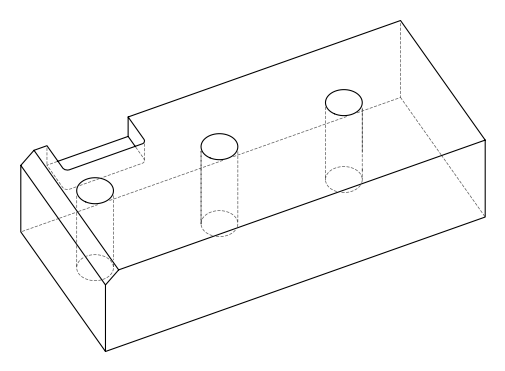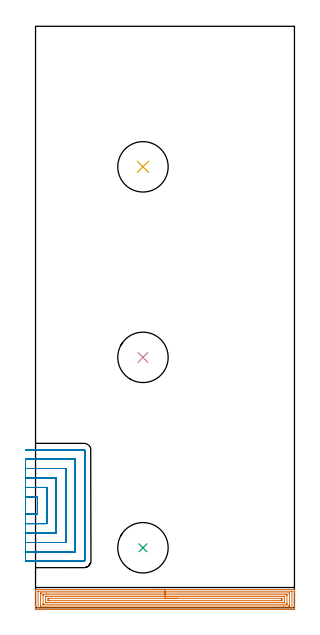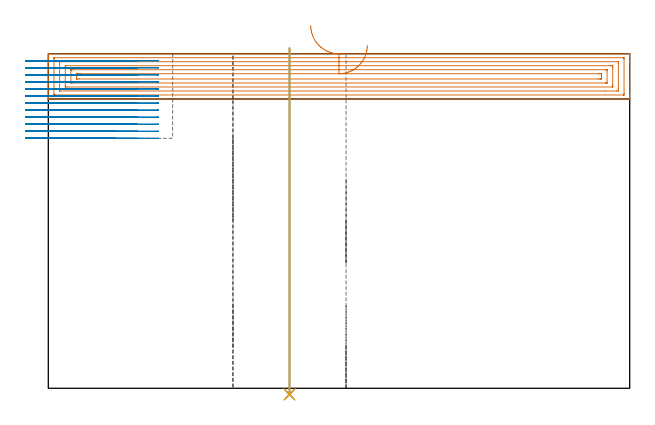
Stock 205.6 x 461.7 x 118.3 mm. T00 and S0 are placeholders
(PLAN: 5 operations, 2 tool changes, 40.3 min)
(1 AREA_MILL | FG_CHAMFER_SURFACE | UGT0205_001 | 10.16 min | 26316 mm3)
(2 MILL_SLOT | SLOT_PARTIAL_RECTANGULAR | NXT0201_013 | Follow Part, ap 2.5, ae 75% | 28.71 min | 129447 mm3)
(3 INDEXABLE_INSERT_DRILL_THROUGH_HOLE_FROM_SOLID | STEP1HOLE | NXT0302_035 | 0.49 min | 148569 mm3)
(4 INDEXABLE_INSERT_DRILL_THROUGH_HOLE_FROM_SOLID_1 | STEP1HOLE_1 | NXT0302_035 | 0.49 min | 148592 mm3)
(5 INDEXABLE_INSERT_DRILL_THROUGH_HOLE_FROM_SOLID_2 | STEP1HOLE_2 | NXT0302_035 | 0.49 min | 148555 mm3)
(TOOL UGT0205_001 | Chamfer Mill 20 x 3 x 45 deg. | D20 FL50 Z2)
(TOOL NXT0201_013 | ENDMILL 10mm | D10 FL30 Z4)
(TOOL NXT0302_035 | Index. Insert Drill 40mm [880-D4000L40-05] | D40 PA176 FL200 Z2)
(OP 1 AREA_MILL)
G17 G21 G94 G90
T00 M6
G54
G17 G0 G90 X92.8 Y14.5 S1061 M3
G43 Z128.3 H0
G94 G1 X92.838 Z127.428 F250.
X92.952 Z126.564
X93.141 Z125.712
X93.403 Z124.88
X93.737 Z124.074
X94.14 Z123.3
X94.608 Z122.564
X95.14 Z121.872
X95.729 Z121.229
X96.372 Z120.64
X97.064 Z120.108
X97.8 Z119.64
X98.574 Z119.237
X99.38 Z118.903
X100.212 Z118.641
X101.064 Z118.452
X101.928 Z118.338
X102.8 Z118.3
X205.44
X205.591 Y14.497 Z118.288
X205.593 Y14.485 Z118.276
X205.6 Y14.151 Z117.95
Y13.764 Z117.563
Y13.13 Z116.925
Y11.928 Z115.725
Y11.362 Z115.156
Y3.106 Z106.903
Y-0.13 Z103.668
Y-0.413 Z103.384
X205.596 Y-1.014 Z102.784
X205.591 Y-1.492 Z102.306
X205.479 Y-1.495 Z102.303
X204.994 Y-1.5 Z102.3
X0.606
X0.121 Y-1.495 Z102.303
X0.009 Y-1.492 Z102.306
X0.004 Y-1.014 Z102.784
X0. Y-0.413 Z103.384
Y11.362 Z115.156
Y11.928 Z115.725
Y12.246 Z116.042
Y12.812 Z116.609
Y13.13 Z116.925
Y14.151 Z117.95
X0.007 Y14.485 Z118.276
X0.009 Y14.497 Z118.288
X0.16 Y14.5 Z118.3
X102.8
Y13.086 Z116.886
X203.209 Y13.085 Z116.885
X203.254
X203.59 Y13.071 Z116.871
X203.595 Y12.969 Z116.769
X203.599 Y12.743 Z116.543
X203.6 Y0.367 Z104.167
X203.594 Y-0.021 Z103.779
X203.59 Y-0.069 Z103.731
X203.575 Y-0.079 Z103.721
X203.526 Y-0.083 Z103.717
X203.421 Y-0.085 Z103.715
X2.391
X2.346
X2.01 Y-0.071 Z103.729
X2.005 Y0.031 Z103.831
X2.001 Y0.257 Z104.057
X2. Y12.633 Z116.433
X2.006 Y13.021 Z116.821
X2.01 Y13.069 Z116.869
X2.025 Y13.079 Z116.879
X2.074 Y13.083 Z116.883
X2.179 Y13.085 Z116.885
X102.8 Y13.086 Z116.886
Y11.672 Z115.472
X201.528 Y11.671 Z115.471
X201.566 Y11.67 Z115.47
X201.586 Y11.668 Z115.468
X201.589 Y11.666 Z115.466
X201.593 Y11.652 Z115.452
X201.597 Y11.536 Z115.336
X201.599 Y11.362 Z115.162
X201.6 Y11.187 Z114.987
Y2.348 Z106.148
X201.595 Y1.638 Z105.438
X201.591 Y1.472 Z105.272
X201.571 Y1.335 Z105.135
X201.424 Y1.334 Z105.134
X200.843 Y1.329 Z105.129
X196.892 Y1.328 Z105.128
X4.072 Y1.329 Z105.129
X4.034 Y1.33 Z105.13
X4.014 Y1.332 Z105.132
X4.011 Y1.334 Z105.134
X4.007 Y1.348 Z105.148
X4.003 Y1.464 Z105.264
X4.001 Y1.638 Z105.438
X4. Y1.813 Z105.613
Y10.652 Z114.452
X4.005 Y11.362 Z115.162
X4.009 Y11.528 Z115.328
X4.029 Y11.665 Z115.465
X4.176 Y11.666 Z115.466
X4.757 Y11.671 Z115.471
X8.685 Y11.672 Z115.472
X102.8
Y10.257 Z114.057
X198.969
X199.492 Y10.255 Z114.055
X199.546 Y10.254 Z114.054
X199.578 Y10.251 Z114.051
X199.59 Y10.222 Z114.022
X199.594 Y10.026 Z113.826
X199.6 Y9.632 Z113.432
Y3.406 Z107.206
X199.597 Y2.983 Z106.783
X199.592 Y2.772 Z106.572
X199.59 Y2.751 Z106.551
X199.569 Y2.748 Z106.548
X199.512 Y2.745 Z106.545
X199.415 Y2.743 Z106.543
X6.631
X6.108 Y2.745 Z106.545
X6.054 Y2.746 Z106.546
X6.022 Y2.749 Z106.549
X6.01 Y2.778 Z106.578
X6.005 Y2.974 Z106.774
X6. Y3.368 Z107.168
Y9.594 Z113.394
X6.003 Y10.017 Z113.817
X6.008 Y10.228 Z114.028
X6.01 Y10.248 Z114.048
X6.031 Y10.252 Z114.052
X6.088 Y10.255 Z114.055
X6.185 Y10.257 Z114.057
X102.8
Y8.843 Z112.643
X197.095
X197.365 Y8.84 Z112.64
X197.543 Y8.837 Z112.637
X197.592 Y8.834 Z112.634
X197.594 Y8.826 Z112.626
X197.597 Y8.8 Z112.6
X197.599 Y8.71 Z112.51
Y4.29 Z108.09
X197.598 Y4.211 Z108.011
X197.594 Y4.172 Z107.972
X197.592 Y4.167 Z107.967
X197.574 Y4.164 Z107.964
X197.499 Y4.161 Z107.961
X197.23 Y4.157 Z107.957
X197.095
X8.504
X8.235 Y4.16 Z107.96
X8.057 Y4.163 Z107.963
X8.008 Y4.166 Z107.966
X8.006 Y4.174 Z107.974
X8.003 Y4.2 Z108.
X8.001 Y4.29 Z108.09
Y8.71 Z112.51
X8.002 Y8.789 Z112.589
X8.006 Y8.827 Z112.627
X8.008 Y8.833 Z112.633
X8.026 Y8.836 Z112.636
X8.101 Y8.839 Z112.639
X8.37 Y8.843 Z112.643
X8.505
X102.8
Y7.429 Z111.229
X194.684
X195.176 Y7.427 Z111.227
X195.582 Y7.424 Z111.224
X195.59 Y7.421 Z111.221
X195.596 Y7.409 Z111.209
X195.599 Y6.942 Z110.742
X195.6 Y6.522 Z110.322
X195.598 Y6.058 Z109.858
X195.595 Y5.643 Z109.443
X195.591 Y5.584 Z109.384
X195.543 Y5.578 Z109.378
X195.422 Y5.575 Z109.375
X195.176 Y5.573 Z109.373
X194.775 Y5.571 Z109.371
X194.283
X10.916
X10.424 Y5.573 Z109.373
X10.018 Y5.576 Z109.376
X10.01 Y5.579 Z109.379
X10.004 Y5.591 Z109.391
X10.001 Y6.058 Z109.858
X10. Y6.478 Z110.278
X10.002 Y6.942 Z110.742
X10.005 Y7.357 Z111.157
X10.009 Y7.416 Z111.216
X10.057 Y7.422 Z111.222
X10.178 Y7.425 Z111.225
X10.424 Y7.427 Z111.227
X10.825 Y7.429 Z111.229
X11.317
X102.8
X103.672 Z111.267
X104.536 Z111.381
X105.388 Z111.57
X106.22 Z111.832
X107.026 Z112.166
X107.8 Z112.569
X108.536 Z113.037
X109.228 Z113.568
X109.871 Z114.158
X110.46 Z114.801
X110.992 Z115.493
X111.46 Z116.229
X111.863 Z117.003
X112.197 Z117.809
X112.459 Z118.641
X112.648 Z119.492
X112.762 Z120.357
X112.8 Z121.229
G0 Z128.3
M5
M2
(OP 2 MILL_SLOT)
G17 G21 G94 G90
T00 M6
G54
G17 G0 G90 X-8. Y74.3 S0 M3
G43 Z128.3 H0
Z115.808
G94 G1 X-5. F250.
X1.5 F500.
Y88.
X-5.
X-8. F250.
Y66.8
X-5.
X9. F500.
Y95.5
X-5.
X-8. F250.
Y59.3
X-5.
X16.5 F500.
Y103.
X-5.
X-8. F250.
Y51.8
X-5.
X24. F500.
Y110.5
X-5.
X-8. F250.
Y44.3
X-5.
X31.5 F500.
Y118.
X-5.
X-8. F250.
Y36.8
X-5.
X38.5 F500.
G3 X39. Y37.3 R0.5
G1 Y125.
G3 X38.5 Y125.5 R0.5
G1 X-5.
X-8. F250.
G0 Y74.3 Z113.317
G1 X-5.
X1.5 F500.
Y88.
X-5.
X-8. F250.
Y66.8
X-5.
X9. F500.
Y95.5
X-5.
X-8. F250.
Y59.3
X-5.
X16.5 F500.
Y103.
X-5.
X-8. F250.
Y51.8
X-5.
X24. F500.
Y110.5
X-5.
X-8. F250.
Y44.3
X-5.
X31.5 F500.
Y118.
X-5.
X-8. F250.
Y36.8
X-5.
X38.5 F500.
G3 X39. Y37.3 R0.5
G1 Y125.
G3 X38.5 Y125.5 R0.5
G1 X-5.
X-8. F250.
G0 Y74.3 Z110.825
G1 X-5.
X1.5 F500.
Y88.
X-5.
X-8. F250.
Y66.8
X-5.
X9. F500.
Y95.5
X-5.
X-8. F250.
Y59.3
X-5.
X16.5 F500.
Y103.
X-5.
X-8. F250.
Y51.8
X-5.
X24. F500.
Y110.5
X-5.
X-8. F250.
Y44.3
X-5.
X31.5 F500.
Y118.
X-5.
X-8. F250.
Y36.8
X-5.
X38.5 F500.
G3 X39. Y37.3 R0.5
G1 Y125.
G3 X38.5 Y125.5 R0.5
G1 X-5.
X-8. F250.
G0 Y74.3 Z108.333
G1 X-5.
X1.5 F500.
Y88.
X-5.
X-8. F250.
Y66.8
X-5.
X9. F500.
Y95.5
X-5.
X-8. F250.
Y59.3
X-5.
X16.5 F500.
Y103.
X-5.
X-8. F250.
Y51.8
X-5.
X24. F500.
Y110.5
X-5.
X-8. F250.
Y44.3
X-5.
X31.5 F500.
Y118.
X-5.
X-8. F250.
Y36.8
X-5.
X38.5 F500.
G3 X39. Y37.3 R0.5
G1 Y125.
G3 X38.5 Y125.5 R0.5
G1 X-5.
X-8. F250.
G0 Y74.3 Z105.842
G1 X-5.
X1.5 F500.
Y88.
X-5.
X-8. F250.
Y66.8
X-5.
X9. F500.
Y95.5
X-5.
X-8. F250.
Y59.3
X-5.
X16.5 F500.
Y103.
X-5.
X-8. F250.
Y51.8
X-5.
X24. F500.
Y110.5
X-5.
X-8. F250.
Y44.3
X-5.
X31.5 F500.
Y118.
X-5.
X-8. F250.
Y36.8
X-5.
X38.5 F500.
G3 X39. Y37.3 R0.5
G1 Y125.
G3 X38.5 Y125.5 R0.5
G1 X-5.
X-8. F250.
G0 Y74.3 Z103.35
G1 X-5.
X1.5 F500.
Y88.
X-5.
X-8. F250.
Y66.8
X-5.
X9. F500.
Y95.5
X-5.
X-8. F250.
Y59.3
X-5.
X16.5 F500.
Y103.
X-5.
X-8. F250.
Y51.8
X-5.
X24. F500.
Y110.5
X-5.
X-8. F250.
Y44.3
X-5.
X31.5 F500.
Y118.
X-5.
X-8. F250.
Y36.8
X-5.
X38.5 F500.
G3 X39. Y37.3 R0.5
G1 Y125.
G3 X38.5 Y125.5 R0.5
G1 X-5.
X-8. F250.
G0 Y74.3 Z100.858
G1 X-5.
X1.5 F500.
Y88.
X-5.
X-8. F250.
Y66.8
X-5.
X9. F500.
Y95.5
X-5.
X-8. F250.
Y59.3
X-5.
X16.5 F500.
Y103.
X-5.
X-8. F250.
Y51.8
X-5.
X24. F500.
Y110.5
X-5.
X-8. F250.
Y44.3
X-5.
X31.5 F500.
Y118.
X-5.
X-8. F250.
Y36.8
X-5.
X38.5 F500.
G3 X39. Y37.3 R0.5
G1 Y125.
G3 X38.5 Y125.5 R0.5
G1 X-5.
X-8. F250.
G0 Y74.3 Z98.367
G1 X-5.
X1.5 F500.
Y88.
X-5.
X-8. F250.
Y66.8
X-5.
X9. F500.
Y95.5
X-5.
X-8. F250.
Y59.3
X-5.
X16.5 F500.
Y103.
X-5.
X-8. F250.
Y51.8
X-5.
X24. F500.
Y110.5
X-5.
X-8. F250.
Y44.3
X-5.
X31.5 F500.
Y118.
X-5.
X-8. F250.
Y36.8
X-5.
X38.5 F500.
G3 X39. Y37.3 R0.5
G1 Y125.
G3 X38.5 Y125.5 R0.5
G1 X-5.
X-8. F250.
G0 Y74.3 Z95.875
G1 X-5.
X1.5 F500.
Y88.
X-5.
X-8. F250.
Y66.8
X-5.
X9. F500.
Y95.5
X-5.
X-8. F250.
Y59.3
X-5.
X16.5 F500.
Y103.
X-5.
X-8. F250.
Y51.8
X-5.
X24. F500.
Y110.5
X-5.
X-8. F250.
Y44.3
X-5.
X31.5 F500.
Y118.
X-5.
X-8. F250.
Y36.8
X-5.
X38.5 F500.
G3 X39. Y37.3 R0.5
G1 Y125.
G3 X38.5 Y125.5 R0.5
G1 X-5.
X-8. F250.
G0 Y74.3 Z93.383
G1 X-5.
X1.5 F500.
Y88.
X-5.
X-8. F250.
Y66.8
X-5.
X9. F500.
Y95.5
X-5.
X-8. F250.
Y59.3
X-5.
X16.5 F500.
Y103.
X-5.
X-8. F250.
Y51.8
X-5.
X24. F500.
Y110.5
X-5.
X-8. F250.
Y44.3
X-5.
X31.5 F500.
Y118.
X-5.
X-8. F250.
Y36.8
X-5.
X38.5 F500.
G3 X39. Y37.3 R0.5
G1 Y125.
G3 X38.5 Y125.5 R0.5
G1 X-5.
X-8. F250.
G0 Y74.3 Z90.892
G1 X-5.
X1.5 F500.
Y88.
X-5.
X-8. F250.
Y66.8
X-5.
X9. F500.
Y95.5
X-5.
X-8. F250.
Y59.3
X-5.
X16.5 F500.
Y103.
X-5.
X-8. F250.
Y51.8
X-5.
X24. F500.
Y110.5
X-5.
X-8. F250.
Y44.3
X-5.
X31.5 F500.
Y118.
X-5.
X-8. F250.
Y36.8
X-5.
X38.5 F500.
G3 X39. Y37.3 R0.5
G1 Y125.
G3 X38.5 Y125.5 R0.5
G1 X-5.
X-8. F250.
G0 Y74.3 Z88.4
G1 X-5.
X1.5 F500.
Y88.
X-5.
X-8. F250.
Y66.8
X-5.
X9. F500.
Y95.5
X-5.
X-8. F250.
Y59.3
X-5.
X16.5 F500.
Y103.
X-5.
X-8. F250.
Y51.8
X-5.
X24. F500.
Y110.5
X-5.
X-8. F250.
Y44.3
X-5.
X31.5 F500.
Y118.
X-5.
X-8. F250.
Y36.8
X-5.
X38.5 F500.
G3 X39. Y37.3 R0.5
G1 Y125.
G3 X38.5 Y125.5 R0.5
G1 X-5.
X-8. F250.
G0 Z128.3
M5
M2
(OP 3 INDEXABLE_INSERT_DRILL_THROUGH_HOLE_FROM_SOLID)
G17 G21 G94 G90
T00 M6
G54
G17 G0 G90 X85.3 Y47.6 S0 M3
G43 Z128.3 H1
G94 G81 G98 Z-2.198 F250. R120.3
G80
M5
M2
(OP 4 INDEXABLE_INSERT_DRILL_THROUGH_HOLE_FROM_SOLID_1)
G17 G21 G94 G90
T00 M6
G54
G17 G0 G90 X85.3 Y198.8 S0 M3
G43 Z128.3 H1
G94 G81 G98 Z-2.198 F250. R120.3
G80
M5
M2
(OP 5 INDEXABLE_INSERT_DRILL_THROUGH_HOLE_FROM_SOLID_2)
G17 G21 G94 G90
T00 M6
G54
G17 G0 G90 X85.3 Y350.1 S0 M3
G43 Z128.3 H1
G94 G81 G98 Z-2.198 F250. R120.3
G80
M5
M2
